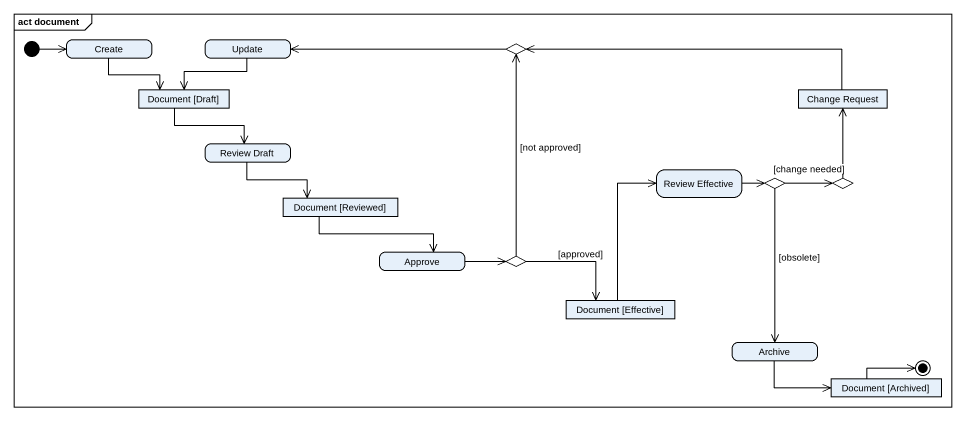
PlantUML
@startuml
mainframe act document
hide empty description
state "Create" as Create_
state Update
state choice1 <<choice>>
state "Document [Draft]" as Document_Draft <<object>>
state "Change Request" as Change_Request <<object>>
state "Review Draft" as Review_Draft
state "Review Effective" as Review_Effective
state "Document [Reviewed]" as Document_Reviewed <<object>>
state choice2 <<choice>>
state choice3 <<choice>>
state Approve
state choice4 <<choice>>
state "Document [Effective]" as Document_Effective <<object>>
state Archive
state "Document [Archived]" as Document_Archived <<object>>
[*] -right-> Create_
Create_ --> Document_Draft
Update --> Document_Draft
choice1 -left-> Update
Document_Draft --> Review_Draft
Change_Request -left-> choice1
Review_Draft -right-> Document_Reviewed
Review_Effective -right-> choice2
Document_Reviewed --> Approve
choice2 -right-> choice3 : [change needed]
choice2 --> Archive : [obsolete]
choice3 -up-> Change_Request
Approve -right-> choice4
choice4 -up-> choice1 : [not approved]
choice4 -right-> Document_Effective : [approved]
Document_Effective -up-> Review_Effective
Archive -right-> Document_Archived
Document_Archived -right-> [*]
@enduml
